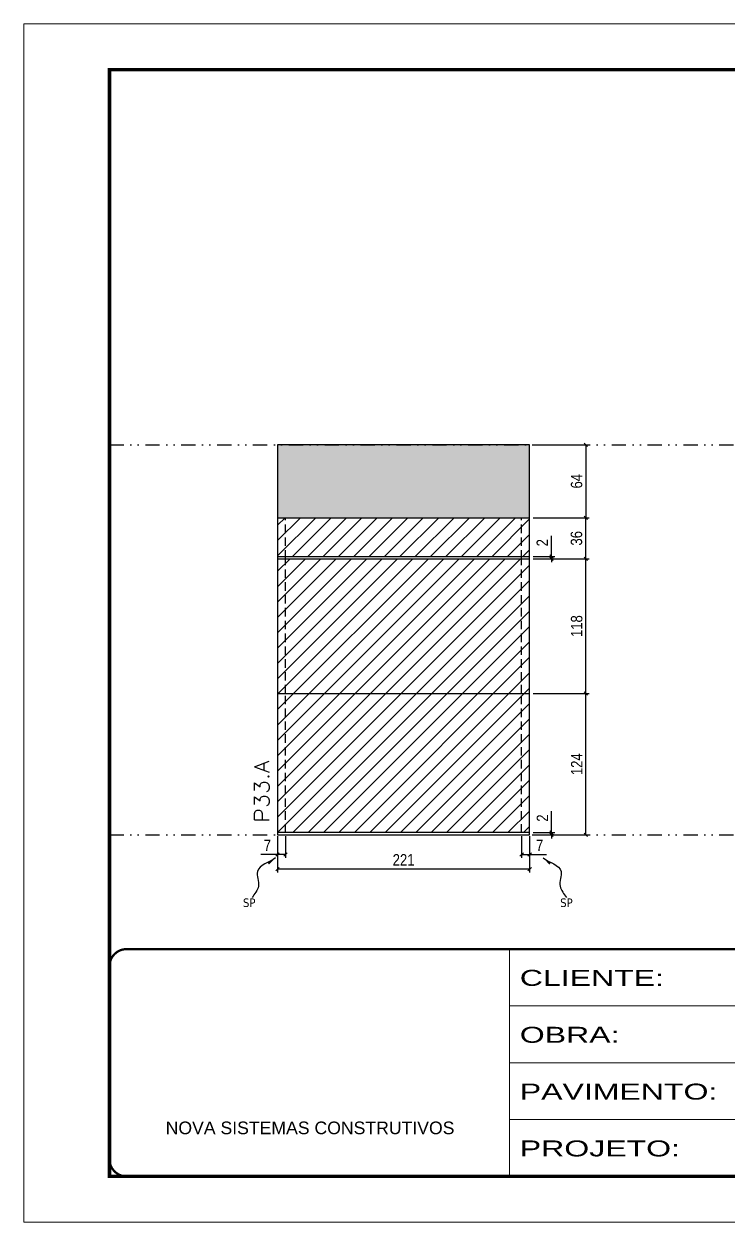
# Model space of a CAD drawing. Extents: x 14400 to 27878, y -21631 to 6985.
# Drawn here: x 19168 to 19786, y -4402 to -3352 of the extents above; entities that cross this region are included whole.
import ezdxf

# ---------------------------------------------------------------- set-up
doc = ezdxf.new("R2010")
doc.units = 0
for name, pattern in [('CONTINUO', [0]), ('DASHED', [0.75, 0.5, -0.25]), ('DIVIDE2', [0.625, 0.25, -0.125, 0, -0.125, 0, -0.125]), ('HIDDEN', [0.375, 0.25, -0.125])]:
    doc.linetypes.add(name, pattern=pattern)
for name, color, linetype in [('COTA', 241, 'Continuous'), ('Nível', 160, 'Continuous'), ('Painéis', 200, 'Continuous'), ('Sarrafo de Pressão', 42, 'HIDDEN'), ('texto', 7, 'Continuous')]:
    doc.layers.add(name, color=color, linetype=linetype)
for name, color, linetype, lineweight in [('Folhas', 255, 'Continuous', 9), ('Hachura', 251, 'Continuous', 9), ('SARRAFO DE PRESSAO', 251, 'DASHED', 9), ('Texto Seção', 7, 'Continuous', 15)]:
    doc.layers.add(name, color=color, linetype=linetype, lineweight=lineweight)
doc.styles.add('ARIAL', font='arial.ttf')
doc.styles.add('COTA TECNICA', font='techl___.ttf', dxfattribs={"height": 10})
doc.styles.add('COTA TECNICA-50', font='techl___.ttf', dxfattribs={"height": 10})
doc.styles.add('REGUA-120', font='ROMANS.shx', dxfattribs={"height": 15})
doc.styles.get("Standard").update_dxf_attribs({"font": 'arial.ttf'})
doc.styles.add('Tecnologia', font='')
doc.styles.get('Tecnologia').set_extended_font_data('Forgotten Futurist')
doc.dimstyles.new('COTA PAINEL-50', dxfattribs={"dimtxt": 10, "dimasz": 3, "dimexe": 3, "dimexo": 3, "dimgap": 3, "dimtad": 1, "dimdec": 1, "dimzin": 12, "dimdsep": 46, "dimtxsty": 'COTA TECNICA-50', "dimblk1": 'OBLIQUE', "dimblk2": 'OBLIQUE', "dimsah": 1, "dimcen": 0.9, "dimclrd": 4, "dimclre": 4, "dimclrt": 240, "dimadec": 1, "dimazin": 3, "dimtfac": 1, "dimtdec": 1, "dimtmove": 0, "dimatfit": 3, "dimfxl": 1, "dimtolj": 1, "dimtzin": 12, "dimarcsym": 0})
doc.dimstyles.new('PAINEL', dxfattribs={"dimtxt": 10, "dimasz": 3, "dimexe": 3, "dimexo": 3, "dimgap": 3, "dimtad": 1, "dimdec": 1, "dimzin": 12, "dimdsep": 46, "dimtxsty": 'COTA TECNICA', "dimblk1": 'OBLIQUE', "dimblk2": 'OBLIQUE', "dimsah": 1, "dimcen": 0.9, "dimclrd": 4, "dimclre": 4, "dimclrt": 240, "dimadec": 1, "dimazin": 3, "dimtfac": 1, "dimtdec": 1, "dimtmove": 0, "dimatfit": 3, "dimfxl": 1, "dimtolj": 1, "dimtzin": 12, "dimarcsym": 0})
doc.dimstyles.get("Standard").update_dxf_attribs({"dimtxt": 0.18, "dimasz": 0.18, "dimexe": 0.18, "dimexo": 0.0625, "dimgap": 0.09, "dimtad": 0, "dimtih": 1, "dimtoh": 1, "dimdec": 4, "dimzin": 0, "dimdsep": 46, "dimtxsty": 'Standard', "dimcen": 0.09, "dimadec": 0, "dimazin": 0, "dimtfac": 1, "dimtdec": 4, "dimtofl": 0, "dimtmove": 0, "dimatfit": 3, "dimfxl": 1, "dimtolj": 1, "dimtzin": 0, "dimarcsym": 0})

# ---------------------------------------------------------------- blocks, each defined once
blk = doc.blocks.new('9999999999')
at = {"color": 30, "linetype": 'CONTINUO'}
for p, q in [((98564.6, 34230.2), (98564.6, 34429.4)), ((98564.6, 34379.6), (99584, 34379.6)), ((98564.6, 34329.8), (99488, 34329.8)), ((98564.6, 34280), (99488, 34280))]:
    blk.add_line(p, q, dxfattribs=at)
at = {"color": 30, "linetype": 'CONTINUO', "const_width": 2}
blk.add_lwpolyline([(99584, 34230.2), (99584, 34414.4, 0.414214), (99569, 34429.4), (98229, 34429.4, 0.414214), (98214, 34414.4), (98214, 34245.2, 0.414214), (98229, 34230.2), (99584, 34230.2)], format="xyb", dxfattribs=at)
at = {"layer": 'Folhas'}
blk.add_lwpolyline([(98139, 34190.2), (99624, 34190.2), (99624, 35240.2), (98139, 35240.2)], close=True, dxfattribs=at)
at = {"layer": 'Folhas', "color": 30, "const_width": 3}
blk.add_lwpolyline([(98214, 34230.2), (99584, 34230.2), (99584, 35200.2), (98214, 35200.2)], close=True, dxfattribs=at)
at = {"color": 7, "linetype": 'Continuous', "ltscale": 5, "style": 'ARIAL'}
blk.add_text('NOVA SISTEMAS CONSTRUTIVOS', height=11.059, dxfattribs=at).set_placement((98263.2, 34267.2))
at = {"layer": 'Folhas', "color": 7, "style": 'Tecnologia', "width": 1.5}
for s, p in [('CLIENTE:', (98573.7, 34397.2)), ('OBRA:', (98573.7, 34347.3)), ('PAVIMENTO:', (98573.7, 34297.5)), ('PROJETO:', (98573.7, 34247.7))]:
    blk.add_text(s, height=14, dxfattribs=at).set_placement(p)
blk = doc.blocks.new('_Oblique')
at = {"color": 0, "linetype": 'ByBlock', "lineweight": -2}
blk.add_line((-0.5, -0.5), (0.5, 0.5), dxfattribs=at)
blk = doc.blocks.new('*D1576')
at = {"layer": 'COTA', "color": 4, "lineweight": -2, "transparency": 16777216}
for p, q in [((19390.8, -4064.2), (19390.8, -4096.1)), ((19611.8, -4064.2), (19611.8, -4096.1)), ((19611.8, -4093.1), (19390.8, -4093.1))]:
    blk.add_line(p, q, dxfattribs=at)
at = {"layer": 'Defpoints', "color": 0, "transparency": 16777216}
for p in [(19390.8, -4061.2), (19611.8, -4061.2), (19390.8, -4093.1)]:
    blk.add_point(p, dxfattribs=at)
at = {"layer": 'COTA', "color": 4, "lineweight": -2, "transparency": 16777216, "xscale": 3, "yscale": 3, "zscale": 3, "rotation": 180}
blk.add_blockref('_Oblique', (19390.8, -4093.1), dxfattribs=at)
at = {"layer": 'COTA', "color": 4, "lineweight": -2, "transparency": 16777216, "xscale": 3, "yscale": 3, "zscale": 3}
blk.add_blockref('_Oblique', (19611.8, -4093.1), dxfattribs=at)
at = {"layer": 'COTA', "color": 240, "transparency": 16777216, "insert": (19501.3, -4085), "char_height": 10, "attachment_point": 5, "style": 'COTA TECNICA'}
blk.add_mtext('\\A1;221', dxfattribs=at)
blk = doc.blocks.new('*D1577')
at = {"layer": 'COTA', "color": 4, "lineweight": -2, "transparency": 16777216}
for p, q in [((19604.8, -4064.2), (19604.8, -4083.4)), ((19611.8, -4066.2), (19611.8, -4083.4)), ((19604.8, -4080.4), (19611.8, -4080.4)), ((19611.8, -4080.4), (19626.5, -4080.4))]:
    blk.add_line(p, q, dxfattribs=at)
at = {"layer": 'Defpoints', "color": 0, "transparency": 16777216}
for p in [(19604.8, -4061.2), (19611.8, -4063.2), (19611.8, -4080.4)]:
    blk.add_point(p, dxfattribs=at)
at = {"layer": 'COTA', "color": 4, "lineweight": -2, "transparency": 16777216, "xscale": 3, "yscale": 3, "zscale": 3, "rotation": 180}
blk.add_blockref('_Oblique', (19604.8, -4080.4), dxfattribs=at)
at = {"layer": 'COTA', "color": 4, "lineweight": -2, "transparency": 16777216, "xscale": 3, "yscale": 3, "zscale": 3}
blk.add_blockref('_Oblique', (19611.8, -4080.4), dxfattribs=at)
at = {"layer": 'COTA', "color": 240, "transparency": 16777216, "insert": (19620.6, -4072.3), "char_height": 10, "attachment_point": 5, "style": 'COTA TECNICA-50'}
blk.add_mtext('\\A1;7', dxfattribs=at)
blk = doc.blocks.new('*D1578')
at = {"layer": 'COTA', "color": 4, "lineweight": -2, "transparency": 16777216}
for p, q in [((19390.8, -4066.2), (19390.8, -4083.4)), ((19397.8, -4064.2), (19397.8, -4083.4)), ((19390.8, -4080.4), (19376, -4080.4)), ((19397.8, -4080.4), (19390.8, -4080.4))]:
    blk.add_line(p, q, dxfattribs=at)
at = {"layer": 'Defpoints', "color": 0, "transparency": 16777216}
for p in [(19390.8, -4063.2), (19397.8, -4061.2), (19390.8, -4080.4)]:
    blk.add_point(p, dxfattribs=at)
at = {"layer": 'COTA', "color": 4, "lineweight": -2, "transparency": 16777216, "xscale": 3, "yscale": 3, "zscale": 3, "rotation": 180}
blk.add_blockref('_Oblique', (19390.8, -4080.4), dxfattribs=at)
at = {"layer": 'COTA', "color": 4, "lineweight": -2, "transparency": 16777216, "xscale": 3, "yscale": 3, "zscale": 3}
blk.add_blockref('_Oblique', (19397.8, -4080.4), dxfattribs=at)
at = {"layer": 'COTA', "color": 240, "transparency": 16777216, "insert": (19381.9, -4072.3), "char_height": 10, "attachment_point": 5, "style": 'COTA TECNICA-50'}
blk.add_mtext('\\A1;7', dxfattribs=at)
blk = doc.blocks.new('*D1579')
at = {"layer": 'COTA', "color": 4, "lineweight": -2, "transparency": 16777216}
for p, q in [((19631, -4061.2), (19631, -4042.4)), ((19614.8, -4061.2), (19634, -4061.2)), ((19614.8, -4063.2), (19634, -4063.2)), ((19631, -4063.2), (19631, -4061.2)), ((19631, -4063.2), (19631, -4066.2))]:
    blk.add_line(p, q, dxfattribs=at)
at = {"layer": 'Defpoints', "color": 0, "transparency": 16777216}
for p in [(19611.8, -4061.2), (19611.8, -4063.2), (19631, -4063.2)]:
    blk.add_point(p, dxfattribs=at)
at = {"layer": 'COTA', "color": 4, "lineweight": -2, "transparency": 16777216, "xscale": 3, "yscale": 3, "zscale": 3}
for p, rotation in [((19631, -4061.2), 270), ((19631, -4063.2), 90)]:
    blk.add_blockref('_Oblique', p, dxfattribs=dict(at, rotation=rotation))
at = {"layer": 'COTA', "color": 240, "transparency": 16777216, "insert": (19623, -4048.4), "char_height": 10, "attachment_point": 5, "rotation": 90, "style": 'COTA TECNICA-50'}
blk.add_mtext('\\A1;2', dxfattribs=at)
blk = doc.blocks.new('*D1593')
at = {"layer": 'COTA', "color": 4, "linetype": 'ByBlock', "lineweight": -2, "transparency": 16777216}
for p, q in [((19614.8, -3939.2), (19664.1, -3939.2)), ((19661.1, -4063.2), (19661.1, -3939.2)), ((19614.8, -4063.2), (19664.1, -4063.2))]:
    blk.add_line(p, q, dxfattribs=at)
at = {"layer": 'Defpoints', "color": 0, "linetype": 'ByBlock', "transparency": 16777216}
for p in [(19611.8, -3939.2), (19661.1, -3939.2), (19611.8, -4063.2)]:
    blk.add_point(p, dxfattribs=at)
at = {"layer": 'COTA', "color": 4, "linetype": 'ByBlock', "lineweight": -2, "transparency": 16777216, "xscale": 3, "yscale": 3, "zscale": 3}
for p, rotation in [((19661.1, -3939.2), 90), ((19661.1, -4063.2), 270)]:
    blk.add_blockref('_Oblique', p, dxfattribs=dict(at, rotation=rotation))
at = {"layer": 'COTA', "color": 240, "linetype": 'ByBlock', "transparency": 16777216, "insert": (19653.1, -4001.2), "char_height": 10, "attachment_point": 5, "rotation": 90, "style": 'COTA TECNICA'}
blk.add_mtext('\\A1;124', dxfattribs=at)
blk = doc.blocks.new('*D1594')
at = {"layer": 'COTA', "color": 4, "linetype": 'ByBlock', "lineweight": -2, "transparency": 16777216}
for p, q in [((19614.8, -3939.2), (19664.1, -3939.2)), ((19661.1, -4063.2), (19661.1, -3939.2)), ((19614.8, -4063.2), (19664.1, -4063.2))]:
    blk.add_line(p, q, dxfattribs=at)
at = {"layer": 'Defpoints', "color": 0, "linetype": 'ByBlock', "transparency": 16777216}
for p in [(19611.8, -3939.2), (19661.1, -3939.2), (19611.8, -4063.2)]:
    blk.add_point(p, dxfattribs=at)
at = {"layer": 'COTA', "color": 4, "linetype": 'ByBlock', "lineweight": -2, "transparency": 16777216, "xscale": 3, "yscale": 3, "zscale": 3}
for p, rotation in [((19661.1, -3939.2), 90), ((19661.1, -4063.2), 270)]:
    blk.add_blockref('_Oblique', p, dxfattribs=dict(at, rotation=rotation))
at = {"layer": 'COTA', "color": 240, "linetype": 'ByBlock', "transparency": 16777216, "insert": (19653.1, -4001.2), "char_height": 10, "attachment_point": 5, "rotation": 90, "style": 'COTA TECNICA'}
blk.add_mtext('\\A1;124', dxfattribs=at)
blk = doc.blocks.new('*D1666')
at = {"layer": 'COTA', "color": 4, "lineweight": -2, "transparency": 16777216}
for p, q in [((19614.8, -3721.2), (19664.1, -3721.2)), ((19661.1, -3721.2), (19661.1, -3785.2)), ((19614.8, -3785.2), (19664.1, -3785.2))]:
    blk.add_line(p, q, dxfattribs=at)
at = {"layer": 'Defpoints', "color": 0, "transparency": 16777216}
for p in [(19611.8, -3721.2), (19611.8, -3785.2), (19661.1, -3785.2)]:
    blk.add_point(p, dxfattribs=at)
at = {"layer": 'COTA', "color": 4, "lineweight": -2, "transparency": 16777216, "xscale": 3, "yscale": 3, "zscale": 3}
for p, rotation in [((19661.1, -3721.2), 90), ((19661.1, -3785.2), 270)]:
    blk.add_blockref('_Oblique', p, dxfattribs=dict(at, rotation=rotation))
at = {"layer": 'COTA', "color": 240, "transparency": 16777216, "insert": (19653, -3753.2), "char_height": 10, "attachment_point": 5, "rotation": 90, "style": 'COTA TECNICA'}
blk.add_mtext('\\A1;64', dxfattribs=at)
blk = doc.blocks.new('*D1708')
at = {"layer": 'COTA', "color": 4, "lineweight": -2, "transparency": 16777216}
for p, q in [((19614.8, -3821.2), (19664.1, -3821.2)), ((19661.1, -3939.2), (19661.1, -3821.2)), ((19614.8, -3939.2), (19664.1, -3939.2))]:
    blk.add_line(p, q, dxfattribs=at)
at = {"layer": 'Defpoints', "color": 0, "transparency": 16777216}
for p in [(19611.8, -3821.2), (19661.1, -3821.2), (19611.8, -3939.2)]:
    blk.add_point(p, dxfattribs=at)
at = {"layer": 'COTA', "color": 4, "lineweight": -2, "transparency": 16777216, "xscale": 3, "yscale": 3, "zscale": 3}
for p, rotation in [((19661.1, -3821.2), 90), ((19661.1, -3939.2), 270)]:
    blk.add_blockref('_Oblique', p, dxfattribs=dict(at, rotation=rotation))
at = {"layer": 'COTA', "color": 240, "transparency": 16777216, "insert": (19653.1, -3880.2), "char_height": 10, "attachment_point": 5, "rotation": 90, "style": 'COTA TECNICA'}
blk.add_mtext('\\A1;118', dxfattribs=at)
blk = doc.blocks.new('*D2041')
at = {"layer": 'COTA', "color": 4, "lineweight": -2, "transparency": 16777216}
for p, q in [((19614.8, -3785.2), (19664.1, -3785.2)), ((19661.1, -3821.2), (19661.1, -3785.2)), ((19614.8, -3821.2), (19664.1, -3821.2))]:
    blk.add_line(p, q, dxfattribs=at)
at = {"layer": 'Defpoints', "color": 0, "transparency": 16777216}
for p in [(19611.8, -3785.2), (19661.1, -3785.2), (19611.8, -3821.2)]:
    blk.add_point(p, dxfattribs=at)
at = {"layer": 'COTA', "color": 4, "lineweight": -2, "transparency": 16777216, "xscale": 3, "yscale": 3, "zscale": 3}
for p, rotation in [((19661.1, -3785.2), 90), ((19661.1, -3821.2), 270)]:
    blk.add_blockref('_Oblique', p, dxfattribs=dict(at, rotation=rotation))
at = {"layer": 'COTA', "color": 240, "transparency": 16777216, "insert": (19652.9, -3803.2), "char_height": 10, "attachment_point": 5, "rotation": 90, "style": 'COTA TECNICA'}
blk.add_mtext('\\A1;36', dxfattribs=at)
blk = doc.blocks.new('*D2363')
at = {"layer": 'COTA', "color": 4, "lineweight": -2, "transparency": 16777216}
for p, q in [((19630.9, -3819.2), (19630.9, -3801.1)), ((19614.8, -3819.2), (19633.9, -3819.2)), ((19614.8, -3821.2), (19633.9, -3821.2)), ((19630.9, -3821.2), (19630.9, -3819.2)), ((19630.9, -3821.2), (19630.9, -3824.2))]:
    blk.add_line(p, q, dxfattribs=at)
at = {"layer": 'Defpoints', "color": 0, "transparency": 16777216}
for p in [(19611.8, -3819.2), (19611.8, -3821.2), (19630.9, -3819.2)]:
    blk.add_point(p, dxfattribs=at)
at = {"layer": 'COTA', "color": 4, "lineweight": -2, "transparency": 16777216, "xscale": 3, "yscale": 3, "zscale": 3}
for p, rotation in [((19630.9, -3819.2), 270), ((19630.9, -3821.2), 90)]:
    blk.add_blockref('_Oblique', p, dxfattribs=dict(at, rotation=rotation))
at = {"layer": 'COTA', "color": 240, "transparency": 16777216, "insert": (19622.9, -3807.1), "char_height": 10, "attachment_point": 5, "rotation": 90, "style": 'COTA TECNICA'}
blk.add_mtext('\\A1;2', dxfattribs=at)

msp = doc.modelspace()

# ---------------------------------------------------------------- hatches: boundary and pattern name
at = {"layer": 'COTA'}
h = msp.add_hatch(dxfattribs=at)
h.set_pattern_fill('AR-CONC', color=256, scale=0.03)
h.set_pattern_definition([(50, (0, 1184.575), (5.4655401, -0.4781726), [0.5715, -6.2865]), (355, (0, 1184.575), (-1.0573026, 5.7317054), [0.4572, -5.0292175]), (100.451445, (0.4555, 1184.535), (4.4082374, 5.2535326), [0.4857003, -5.3427073]), (46.1842, (0, 1186.099), (8.1323712, -1.2612698), [0.85725, -9.42975]), (96.635558, (0.678, 1185.994), (7.122124, 7.4227837), [0.7285507, -8.0140682]), (351.18415, (0, 1186.099), (7.122124, 7.4227837), [0.685799, -7.543792]), (21, (0.762, 1185.718), (4.5484317, -3.0679559), [0.5715, -6.2865]), (326, (0.762, 1185.718), (1.8540609, 5.525639), [0.4572, -5.0292]), (71.451445, (1.141, 1185.4624), (6.4024926, 2.457683), [0.4857003, -5.3426981]), (37.5, (0, 1184.5751), (0.0926581, 2.53665117), [0, -4.96824, 0, -5.1054, 0, -5.04825]), (7.5, (0, 1184.575), (2.00458988, 3.00541724), [0, -2.91084, 0, -4.85394, 0, -1.92405]), (327.5, (-1.6993, 1184.5751), (4.06771786, -0.17186232), [0, -1.905, 0, -5.9436, 0, -7.8867]), (317.5, (-2.4613, 1184.575), (4.44387544, 0.7627947), [0, -2.4765, 0, -3.94716, 0, -5.6007])])
h.paths.add_polyline_path([(19611.78, -3721.17), (19390.78, -3721.17), (19390.78, -3785.17), (19611.78, -3785.17)])
at = {"layer": 'Hachura', "linetype": 'ByBlock'}
h = msp.add_hatch(dxfattribs=at)
h.set_pattern_fill('ANSI31', color=256, scale=3)
h.paths.add_polyline_path([(19611.78, -3785.17), (19390.78, -3785.17), (19390.78, -3819.17), (19611.78, -3819.17)])
h.paths.add_polyline_path([(20048.42, -3735.17), (19861.42, -3735.17), (19861.42, -3785.17), (19827.42, -3785.17), (19827.42, -3819.17), (20048.42, -3819.17)])
h.paths.add_polyline_path([(20263.25, -3785.17), (20238.25, -3785.17), (20238.25, -3821.17), (20263.25, -3821.17)])
h.paths.add_polyline_path([(20476.76, -3785.17), (20451.76, -3785.17), (20451.76, -3821.17), (20476.76, -3821.17)])
h = msp.add_hatch(dxfattribs=at)
h.set_pattern_fill('ANSI31', color=256, scale=3)
h.paths.add_polyline_path([(19611.78, -3939.17), (19611.78, -3821.17), (19390.78, -3821.17), (19390.78, -3939.17)])
h.paths.add_polyline_path([(19390.78, -3939.17), (19390.78, -4061.17), (19611.78, -4061.17), (19611.78, -3939.17)])
h.paths.add_polyline_path([(19827.42, -3939.17), (19827.42, -4061.17), (20048.42, -4061.17), (20048.42, -3939.17)])
h.paths.add_polyline_path([(19827.42, -3821.17), (19827.42, -3939.17), (20048.42, -3939.17), (20048.42, -3821.17)])
h.paths.add_polyline_path([(20263.25, -3821.17), (20238.25, -3821.17), (20238.25, -4061.17), (20263.25, -4061.17)])
h.paths.add_polyline_path([(20451.76, -4061.17), (20476.76, -4061.17), (20476.76, -3821.17), (20451.76, -3821.17)])

# ---------------------------------------------------------------- linework, layer by layer
at = {"layer": 'COTA'}
msp.add_lwpolyline([(19390.78, -3785.17), (19611.78, -3785.17), (19611.78, -3721.17), (19390.78, -3721.17)], close=True, dxfattribs=at)
at = {"layer": 'Nível', "color": 4, "linetype": 'DIVIDE2', "ltscale": 50}
for p, q in [((19243.47, -3721.17), (20613.47, -3721.17)), ((19243.47, -4063.17), (20613.47, -4063.17))]:
    msp.add_line(p, q, dxfattribs=at)
at = {"layer": 'Painéis'}
for p, q in [((19390.78, -3785.17), (19611.78, -3785.17)), ((19390.78, -3785.17), (19390.78, -4061.17)), ((19611.78, -4061.17), (19611.78, -3785.17)), ((19390.78, -3819.17), (19611.78, -3819.17)), ((19390.78, -3821.17), (19611.78, -3821.17)), ((19390.78, -3939.17), (19611.78, -3939.17))]:
    msp.add_line(p, q, dxfattribs=at)
msp.add_lwpolyline([(19611.78, -4061.17), (19390.78, -4061.17), (19390.78, -4063.17), (19611.78, -4063.17)], close=True, dxfattribs=at)
at = {"layer": 'Sarrafo de Pressão', "ltscale": 30}
for p, q in [((19397.78, -3821.17), (19397.78, -3785.17)), ((19604.78, -3821.17), (19604.78, -3785.17)), ((19397.78, -3939.17), (19397.78, -3821.17)), ((19604.78, -3939.17), (19604.78, -3821.17)), ((19397.78, -4061.17), (19397.78, -3939.17)), ((19604.78, -4061.17), (19604.78, -3939.17))]:
    msp.add_line(p, q, dxfattribs=at)

# ---------------------------------------------------------------- block references
at = {"layer": 'SARRAFO DE PRESSAO', "color": 6, "linetype": 'ByBlock'}
msp.add_blockref('9999999999', (-78970.51, -38592.65), dxfattribs=at)

# ---------------------------------------------------------------- texts
at = {"layer": 'texto', "color": 0, "char_height": 7.5, "attachment_point": 5}
for insert in [(19366, -4122.66), (19644.03, -4122.66)]:
    msp.add_mtext('{\\fTahoma|b0|i0|c0|p34;\\C4;SP}', dxfattribs=dict(at, insert=insert))
at = {"layer": 'Texto Seção', "style": 'REGUA-120', "width": 1.1}
msp.add_text('P33.A', height=13, rotation=90, dxfattribs=at).set_placement((19383.53, -4052.4))

# ---------------------------------------------------------------- dimensions: what is measured, and where the dimension line sits
at = {"layer": 'COTA'}
for base, p1, p2, angle, dimstyle, picture, middle in [((19661.15, -3785.17), (19611.78, -3721.17), (19611.78, -3785.17), 90, 'PAINEL', '*D1666', (19653.04, -3753.17)), ((19661.15, -3785.17), (19611.78, -3821.17), (19611.78, -3785.17), 90, 'PAINEL', '*D2041', (19652.93, -3803.17)), ((19630.9, -3819.17), (19611.78, -3821.17), (19611.78, -3819.17), 90, 'PAINEL', '*D2363', (19622.9, -3807.11)), ((19661.15, -3821.17), (19611.78, -3939.17), (19611.78, -3821.17), 90, 'PAINEL', '*D1708', (19653.05, -3880.17)), ((19390.78, -4080.41), (19397.78, -4061.17), (19390.78, -4063.17), 180, 'COTA PAINEL-50', '*D1578', (19381.91, -4072.33))]:
    dim = msp.add_linear_dim(base=base, p1=p1, p2=p2, angle=angle, dimstyle=dimstyle, dxfattribs=at)
    dim.commit()
    dim.dimension.update_dxf_attribs({"geometry": picture, "text_midpoint": middle})
at = {"layer": 'COTA', "linetype": 'ByBlock'}
for picture in ['*D1593', '*D1594']:
    dim = msp.add_aligned_dim(p1=(19611.78, -4063.17), p2=(19611.78, -3939.17), distance=-49.37, dimstyle='PAINEL', dxfattribs=at)
    dim.commit()
    dim.dimension.update_dxf_attribs({"geometry": picture, "text_midpoint": (19653.07, -4001.17)})
at = {"layer": 'COTA'}
dim = msp.add_linear_dim(base=(19631.04, -4063.17), p1=(19611.78, -4061.17), p2=(19611.78, -4063.17), angle=90, dimstyle='COTA PAINEL-50', dxfattribs=at)
dim.commit()
dim.dimension.update_dxf_attribs({"geometry": '*D1579', "text_midpoint": (19631.04, -4048.42), "dimtype": 160})
dim = msp.add_linear_dim(base=(19390.78, -4093.06), p1=(19611.78, -4061.17), p2=(19390.78, -4061.17), angle=180, dimstyle='PAINEL', override={"dimarcsym": 2}, dxfattribs=at)
dim.commit()
dim.dimension.update_dxf_attribs({"geometry": '*D1576', "text_midpoint": (19501.28, -4085)})
dim = msp.add_linear_dim(base=(19611.78, -4080.41), p1=(19604.78, -4061.17), p2=(19611.78, -4063.17), dimstyle='COTA PAINEL-50', dxfattribs=at)
dim.commit()
dim.dimension.update_dxf_attribs({"geometry": '*D1577', "text_midpoint": (19620.64, -4072.33)})

# ---------------------------------------------------------------- leaders
at = {"layer": 'COTA', "path_type": 1}
for points in [[(19388.95, -4083.35), (19373.16, -4095.18), (19374.09, -4108.19), (19368.54, -4117.97)], [(19623.61, -4083.35), (19639.39, -4095.18), (19638.47, -4108.19), (19644.02, -4117.97)]]:
    msp.add_leader(points, dimstyle='Standard', override={"dimasz": 8}, dxfattribs=at)

doc.saveas('drawing.dxf')
